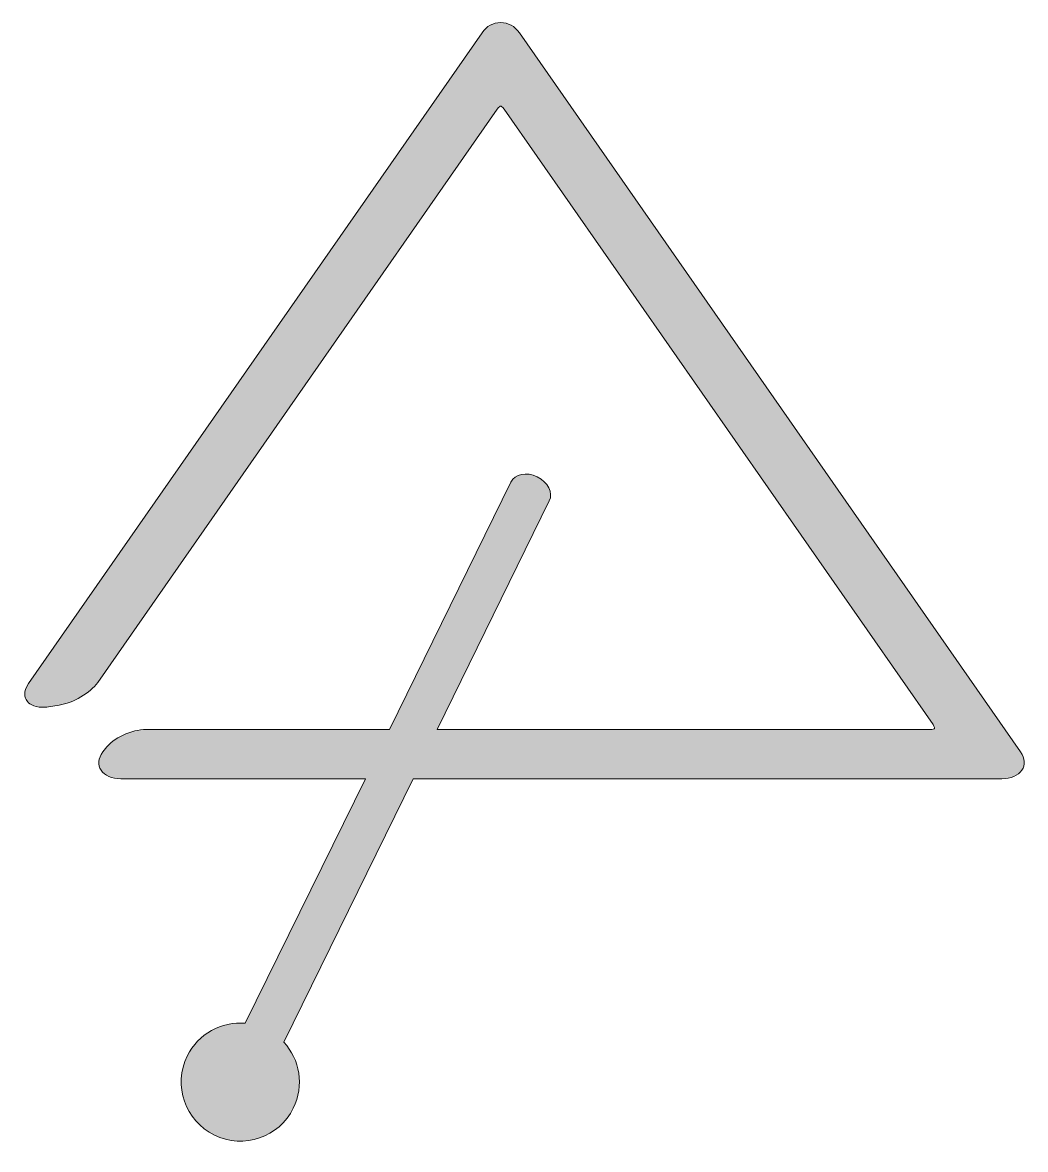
# Model space of a CAD drawing. Header units: inches. Extents: x 0 to 91, y -1 to 102.
import ezdxf

# ---------------------------------------------------------------- set-up
doc = ezdxf.new("R2010")
doc.units = ezdxf.units.IN
doc.header["$MEASUREMENT"] = 0
doc.layers.add('Layer 1', color=7, linetype='Continuous')

msp = doc.modelspace()

# ---------------------------------------------------------------- hatches: boundary and pattern name
at = {"layer": 'Layer 1', "true_color": 0x9e1f63}
h = msp.add_hatch(color=224, dxfattribs=at)
h.dxf.hatch_style = 2
edge = h.paths.add_edge_path()
edge.add_spline(control_points=[(44.91, 100.68), (44.5, 101.26), (43.88, 101.6), (43.21, 101.6), (42.55, 101.6), (41.93, 101.26), (41.52, 100.68), (41.52, 100.68), (0.35, 41.56), (0.35, 41.56), (-0.19, 40.79), (0.02, 40.26), (0.19, 40.01), (0.35, 39.79), (0.74, 39.41), (1.62, 39.41), (1.79, 39.41), (1.96, 39.42), (2.15, 39.45), (2.15, 39.45), (3.12, 39.6), (3.12, 39.6), (4.42, 39.8), (5.96, 40.71), (6.63, 41.66), (6.63, 41.66), (42.91, 93.74), (42.91, 93.74), (43.06, 93.96), (43.19, 94), (43.21, 94), (43.24, 94), (43.37, 93.96), (43.52, 93.74), (43.52, 93.74), (82.47, 37.83), (82.47, 37.83), (82.62, 37.61), (82.6, 37.49), (82.59, 37.47), (82.58, 37.46), (82.46, 37.39), (82.16, 37.39), (82.16, 37.39), (37.45, 37.39), (37.45, 37.39), (37.45, 37.39), (47.63, 58.15), (47.63, 58.15), (47.99, 58.88), (47.5, 59.86), (46.54, 60.34), (45.57, 60.81), (44.5, 60.6), (44.14, 59.86), (44.14, 59.86), (33.11, 37.39), (33.11, 37.39), (33.11, 37.39), (11.05, 37.39), (11.05, 37.39), (9.67, 37.39), (8.04, 36.62), (7.33, 35.65), (7.33, 35.65), (7.1, 35.35), (7.1, 35.35), (6.67, 34.76), (6.61, 34.16), (6.94, 33.68), (7.26, 33.2), (7.92, 32.92), (8.74, 32.92), (8.74, 32.92), (30.93, 32.92), (30.93, 32.92), (30.93, 32.92), (20.03, 10.71), (20.03, 10.71), (17.89, 10.89), (15.76, 9.77), (14.76, 7.73), (13.46, 5.07), (14.56, 1.85), (17.22, 0.55), (19.88, -0.76), (23.09, 0.34), (24.39, 3), (25.4, 5.05), (24.98, 7.41), (23.53, 8.99), (23.53, 8.99), (35.26, 32.92), (35.26, 32.92), (35.26, 32.92), (88.72, 32.92), (88.72, 32.92), (89.53, 32.92), (90.19, 33.2), (90.53, 33.68), (90.86, 34.16), (90.82, 34.77), (90.41, 35.35), (90.41, 35.35), (44.91, 100.68), (44.91, 100.68)], knot_values=[0, 0, 0, 0, 1, 1, 1, 2, 2, 2, 3, 3, 3, 4, 4, 4, 5, 5, 5, 6, 6, 6, 7, 7, 7, 8, 8, 8, 9, 9, 9, 10, 10, 10, 11, 11, 11, 12, 12, 12, 13, 13, 13, 14, 14, 14, 15, 15, 15, 16, 16, 16, 17, 17, 17, 18, 18, 18, 19, 19, 19, 20, 20, 20, 21, 21, 21, 22, 22, 22, 23, 23, 23, 24, 24, 24, 25, 25, 25, 26, 26, 26, 27, 27, 27, 28, 28, 28, 29, 29, 29, 30, 30, 30, 31, 31, 31, 32, 32, 32, 33, 33, 33, 34, 34, 34, 35, 35, 35, 35], degree=3, periodic=1)

# ---------------------------------------------------------------- linework, layer by layer
at = {"layer": 'Layer 1', "lineweight": 0}
msp.add_open_spline([(44.91, 100.68), (44.5, 101.26), (43.88, 101.6), (43.21, 101.6), (42.55, 101.6), (41.93, 101.26), (41.52, 100.68), (41.52, 100.68), (0.35, 41.56), (0.35, 41.56), (-0.19, 40.79), (0.02, 40.26), (0.19, 40.01), (0.35, 39.79), (0.74, 39.41), (1.62, 39.41), (1.79, 39.41), (1.96, 39.42), (2.15, 39.45), (2.15, 39.45), (3.12, 39.6), (3.12, 39.6), (4.42, 39.8), (5.96, 40.71), (6.63, 41.66), (6.63, 41.66), (42.91, 93.74), (42.91, 93.74), (43.06, 93.96), (43.19, 94), (43.21, 94), (43.24, 94), (43.37, 93.96), (43.52, 93.74), (43.52, 93.74), (82.47, 37.83), (82.47, 37.83), (82.62, 37.61), (82.6, 37.49), (82.59, 37.47), (82.58, 37.46), (82.46, 37.39), (82.16, 37.39), (82.16, 37.39), (37.45, 37.39), (37.45, 37.39), (37.45, 37.39), (47.63, 58.15), (47.63, 58.15), (47.99, 58.88), (47.5, 59.86), (46.54, 60.34), (45.57, 60.81), (44.5, 60.6), (44.14, 59.86), (44.14, 59.86), (33.11, 37.39), (33.11, 37.39), (33.11, 37.39), (11.05, 37.39), (11.05, 37.39), (9.67, 37.39), (8.04, 36.62), (7.33, 35.65), (7.33, 35.65), (7.1, 35.35), (7.1, 35.35), (6.67, 34.76), (6.61, 34.16), (6.94, 33.68), (7.26, 33.2), (7.92, 32.92), (8.74, 32.92), (8.74, 32.92), (30.93, 32.92), (30.93, 32.92), (30.93, 32.92), (20.03, 10.71), (20.03, 10.71), (17.89, 10.89), (15.76, 9.77), (14.76, 7.73), (13.46, 5.07), (14.56, 1.85), (17.22, 0.55), (19.88, -0.76), (23.09, 0.34), (24.39, 3), (25.4, 5.05), (24.98, 7.41), (23.53, 8.99), (23.53, 8.99), (35.26, 32.92), (35.26, 32.92), (35.26, 32.92), (88.72, 32.92), (88.72, 32.92), (89.53, 32.92), (90.19, 33.2), (90.53, 33.68), (90.86, 34.16), (90.82, 34.77), (90.41, 35.35), (90.41, 35.35), (44.91, 100.68), (44.91, 100.68)], degree=3, knots=[0, 0, 0, 0, 1, 1, 1, 2, 2, 2, 3, 3, 3, 4, 4, 4, 5, 5, 5, 6, 6, 6, 7, 7, 7, 8, 8, 8, 9, 9, 9, 10, 10, 10, 11, 11, 11, 12, 12, 12, 13, 13, 13, 14, 14, 14, 15, 15, 15, 16, 16, 16, 17, 17, 17, 18, 18, 18, 19, 19, 19, 20, 20, 20, 21, 21, 21, 22, 22, 22, 23, 23, 23, 24, 24, 24, 25, 25, 25, 26, 26, 26, 27, 27, 27, 28, 28, 28, 29, 29, 29, 30, 30, 30, 31, 31, 31, 32, 32, 32, 33, 33, 33, 34, 34, 34, 35, 35, 35, 35], dxfattribs=at)

doc.saveas('drawing.dxf')
